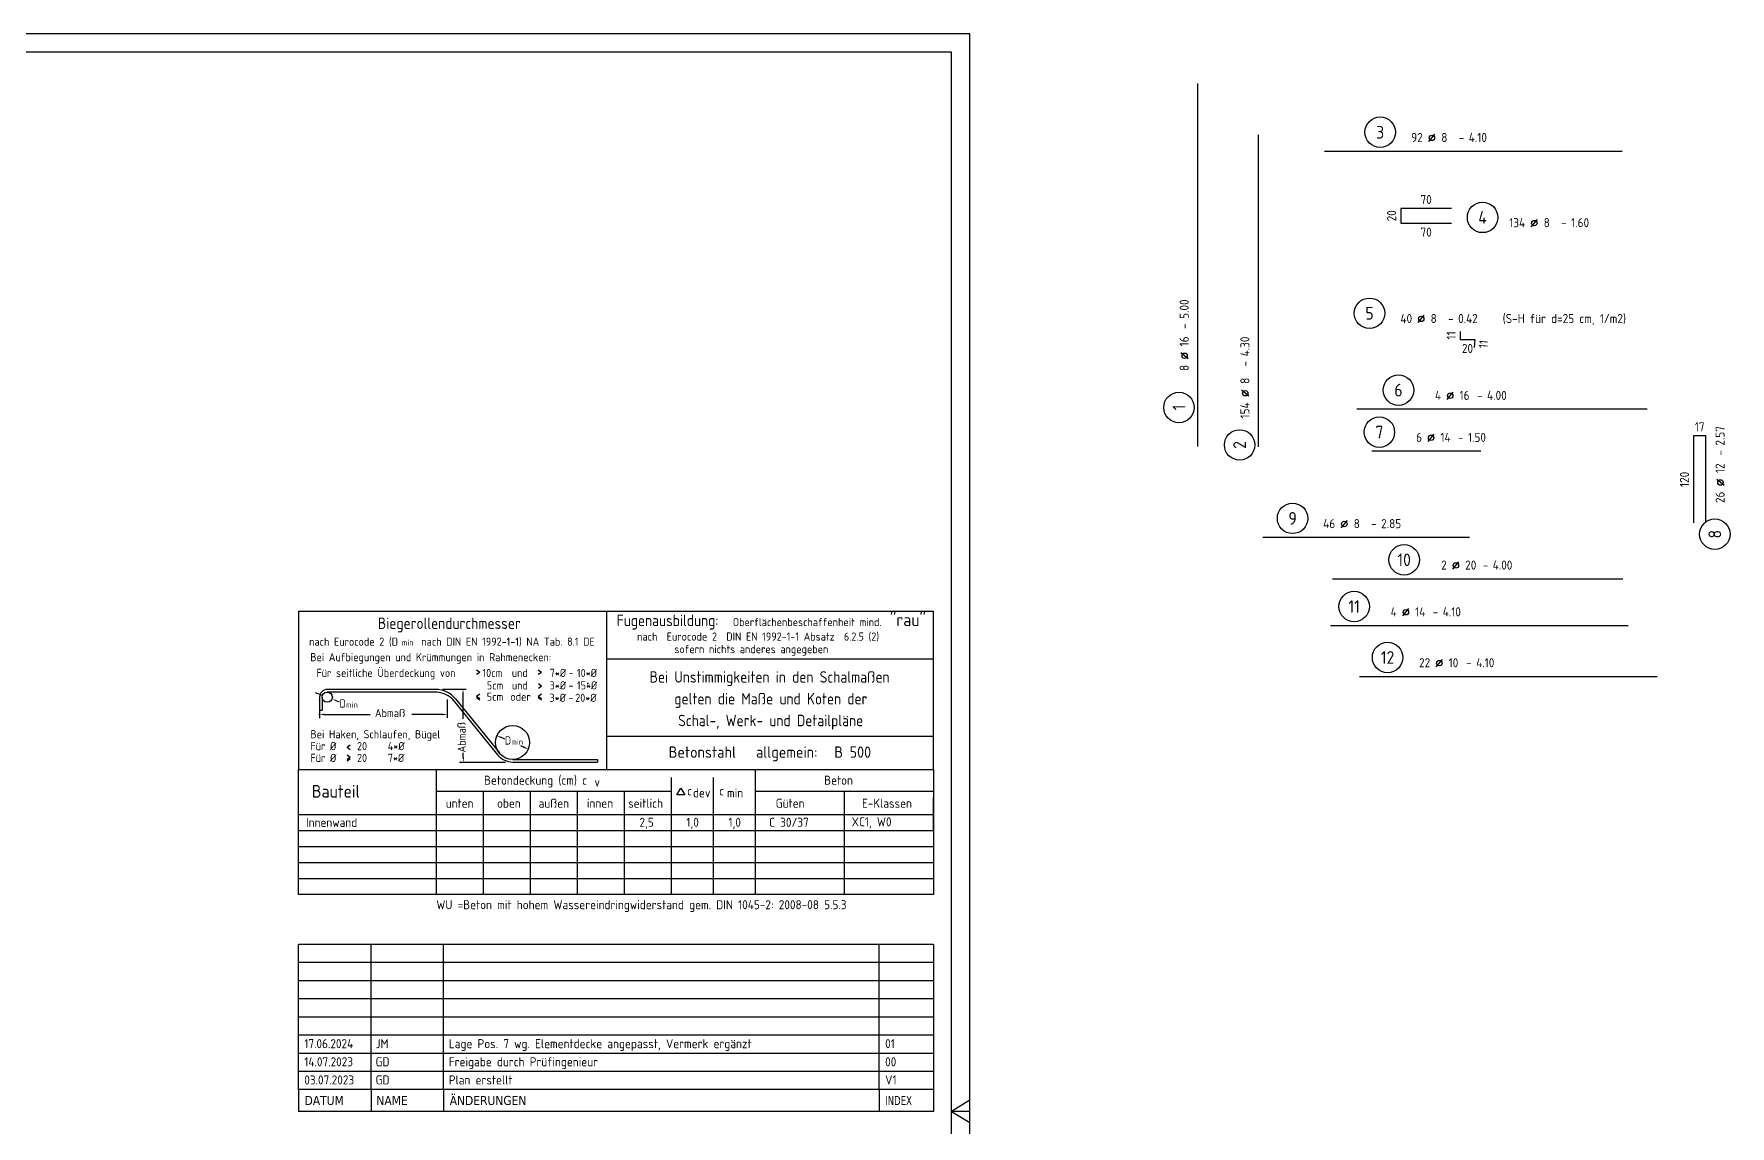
# Model space of a CAD drawing. Extents: x 0 to 52.5, y 0 to 36.3.
# Drawn here: x 29.15 to 52.53, y 14.65 to 29.7 of the extents above; entities that cross this region are included whole.
import ezdxf
from ezdxf.enums import TextEntityAlignment as Align

# ---------------------------------------------------------------- set-up
doc = ezdxf.new("R2010")
doc.units = 0
doc.header["$LTSCALE"] = 0.5
doc.linetypes.add('AUSGEZOGEN', pattern=[1000.01, 1000, 0.01])
for name, color, linetype in [('BET-ANS', 7, 'Continuous'), ('RAHMEN', 7, 'Continuous'), ('RND', 7, 'Continuous'), ('STEMPEL', 7, 'Continuous'), ('TEXT', 7, 'Continuous')]:
    doc.layers.add(name, color=color, linetype=linetype)
doc.styles.add('helv', font='tahoma.ttf')
doc.styles.add('txt', font='isocp.shx')

# ---------------------------------------------------------------- blocks, each defined once
blk = doc.blocks.new('Plankopf-ER')
at = {"layer": 'RAHMEN', "color": 7, "linetype": 'Continuous'}
for p, q in [((-0.5, 4.6), (-18, 4.6)), ((-18, 4.1), (-18, 4.6)), ((-16, 4.1), (-16, 4.6)), ((-14, 4.1), (-14, 4.6)), ((-2, 4.1), (-2, 4.6)), ((-0.5, 4.6), (-0.5, 4.1)), ((-0.5, 4.1), (-18, 4.1)), ((-18, 3.6), (-18, 4.1)), ((-16, 3.6), (-16, 4.1)), ((-14, 3.6), (-14, 4.1)), ((-2, 3.6), (-2, 4.1)), ((-0.5, 4.1), (-0.5, 3.6)), ((-0.5, 3.6), (-18, 3.6)), ((-18, 3.1), (-18, 3.6)), ((-16, 3.1), (-16, 3.6)), ((-14, 3.1), (-14, 3.6)), ((-2, 3.1), (-2, 3.6)), ((-0.5, 3.6), (-0.5, 3.1)), ((-0.5, 3.1), (-18, 3.1)), ((-18, 2.6), (-18, 3.1)), ((-16, 2.6), (-16, 3.1)), ((-14, 2.6), (-14, 3.1)), ((-2, 2.6), (-2, 3.1)), ((-0.5, 3.1), (-0.5, 2.6)), ((-0.5, 2.6), (-18, 2.6)), ((-18, 2.1), (-18, 2.6)), ((-16, 2.1), (-16, 2.6)), ((-14, 2.1), (-14, 2.6)), ((-2, 2.1), (-2, 2.6)), ((-0.5, 2.6), (-0.5, 2.1)), ((-0.5, 2.1), (-18, 2.1)), ((-18, 1.6), (-18, 2.1)), ((-16, 1.6), (-16, 2.1)), ((-14, 1.6), (-14, 2.1)), ((-2, 1.6), (-2, 2.1)), ((-0.5, 2.1), (-0.5, 1.6)), ((-0.5, 1.6), (-18, 1.6)), ((-18, 1.1), (-18, 1.6)), ((-16, 1.1), (-16, 1.6)), ((-14, 1.1), (-14, 1.6)), ((-2, 1.1), (-2, 1.6)), ((-0.5, 1.6), (-0.5, 1.1)), ((-0.5, 1.1), (-18, 1.1)), ((-18, 0.6), (-18, 1.1)), ((-16, 0.6), (-16, 1.1)), ((-14, 0.6), (-14, 1.1)), ((-2, 0.6), (-2, 1.1)), ((-0.5, 1.1), (-0.5, 0.6)), ((-0.5, 0.6), (-18, 0.6)), ((-18, 0.6), (-18, 0)), ((-16, 0.6), (-16, 0)), ((-14, 0.6), (-14, 0)), ((-2, 0.6), (-2, 0)), ((-0.5, 0.6), (-0.5, 0)), ((-0.5, 0), (-18, 0))]:
    blk.add_line(p, q, dxfattribs=at)
at = {"layer": 'RAHMEN', "color": 7, "linetype": 'Continuous', "style": 'txt'}
for tag, p in [('INDEX-D8', (-17.841, 4.242)), ('INDEX-N8', (-15.876, 4.242)), ('INDEX-X8', (-13.857, 4.242)), ('INDEX8', (-1.833, 4.242)), ('INDEX-D7', (-17.841, 3.742)), ('INDEX-N7', (-15.876, 3.742)), ('INDEX-X7', (-13.857, 3.742)), ('INDEX7', (-1.833, 3.742)), ('INDEX-D6', (-17.841, 3.242)), ('INDEX-N6', (-15.876, 3.242)), ('INDEX-X6', (-13.857, 3.242)), ('INDEX6', (-1.833, 3.242)), ('INDEX-D5', (-17.841, 2.742)), ('INDEX-N5', (-15.876, 2.742)), ('INDEX-X5', (-13.857, 2.742)), ('INDEX5', (-1.833, 2.742)), ('INDEX-D4', (-17.841, 2.242)), ('INDEX-N4', (-15.876, 2.242)), ('INDEX-X4', (-13.857, 2.242)), ('INDEX4', (-1.833, 2.242)), ('INDEX-D3', (-17.841, 1.742)), ('INDEX-N3', (-15.876, 1.742)), ('INDEX-X3', (-13.857, 1.742)), ('INDEX3', (-1.833, 1.742)), ('INDEX-D2', (-17.841, 1.242)), ('INDEX-N2', (-15.876, 1.242)), ('INDEX-X2', (-13.857, 1.242)), ('INDEX2', (-1.833, 1.242)), ('INDEX-D1', (-17.841, 0.742)), ('INDEX-N1', (-15.876, 0.742)), ('INDEX-X1', (-13.857, 0.742)), ('INDEX1', (-1.833, 0.742))]:
    blk.add_attdef(tag, p, '', height=0.25, dxfattribs=at)
at = {"layer": 'STEMPEL', "color": 7, "linetype": 'Continuous', "style": 'helv'}
for s, p in [('ÄNDERUNGEN', (-13.833, 0.176)), ('DATUM', (-17.833, 0.176)), ('NAME', (-15.853, 0.176))]:
    blk.add_text(s, height=0.25, dxfattribs=at).set_placement(p)
at = {"layer": 'STEMPEL', "color": 7, "linetype": 'Continuous', "style": 'helv', "width": 0.8}
blk.add_text('INDEX', height=0.25, dxfattribs=at).set_placement((-1.833, 0.176))
blk = doc.blocks.new('RND_AUSZ')
at = {"layer": 'RND', "color": 7, "linetype": 'Continuous'}
blk.add_line((1.341, 0.262), (1.509, 0.466), dxfattribs=at)
at = {"layer": 'RND', "color": 1, "linetype": 'Continuous'}
blk.add_circle((0, 0.52), 0.42, dxfattribs=at)
at = {"layer": 'RND', "color": 7, "linetype": 'Continuous'}
blk.add_circle((1.425, 0.364), 0.075, dxfattribs=at)
at = {"layer": 'RND', "color": 7, "linetype": 'Continuous', "style": 'txt'}
blk.add_text('-', height=0.25, dxfattribs=at).set_placement((2.163, 0.25))
for tag, p in [('WIEOFT', (-0.536, 0.25)), ('STK', (1.174, 0.25))]:
    blk.add_attdef(tag, text='', height=0.25, dxfattribs=at).set_placement(p, align=Align.RIGHT)
at = {"layer": 'RND', "color": 1, "linetype": 'Continuous', "style": 'txt'}
blk.add_attdef('POS', text='', height=0.35, dxfattribs=at).set_placement((0, 0.52), align=Align.MIDDLE)
at = {"layer": 'RND', "color": 7, "linetype": 'Continuous', "style": 'txt'}
for tag, p in [('DS', (1.683, 0.25)), ('LANG', (2.441, 0.25)), ('TEXT', (3.669, 0.25))]:
    blk.add_attdef(tag, p, '', height=0.25, dxfattribs=at)
blk = doc.blocks.new('DINA1')
at = {"layer": 'RAHMEN'}
for p, q in [((84.1, 59.4), (0, 59.4)), ((84.1, 0), (84.1, 59.4))]:
    blk.add_line(p, q, dxfattribs=at)
at = {"layer": 'RAHMEN', "color": 5}
for p, q in [((83.6, 58.9), (2, 58.9)), ((83.6, 0.5), (83.6, 58.9))]:
    blk.add_line(p, q, dxfattribs=at)
at = {"layer": 'RAHMEN', "color": 7, "linetype": 'Continuous'}
for p, q in [((84.1, 30.01), (83.6, 29.7)), ((83.6, 29.7), (84.1, 29.39))]:
    blk.add_line(p, q, dxfattribs=at)

msp = doc.modelspace()

# ---------------------------------------------------------------- linework, layer by layer
at = {"layer": 'RAHMEN', "color": 5, "linetype": 'Continuous'}
for p, q in [((32.8, 21.743), (41.55, 21.743)), ((32.8, 21.743), (32.8, 19.564)), ((37.049, 19.564), (37.049, 21.743)), ((41.55, 19.564), (41.55, 21.743)), ((41.55, 18.71), (41.55, 19.173))]:
    msp.add_line(p, q, dxfattribs=at)
at = {"layer": 'RAHMEN', "color": 7, "linetype": 'AUSGEZOGEN'}
for p, q in [((37.049, 21.086), (41.55, 21.086)), ((35.298, 20.9), (35.254, 20.931)), ((35.298, 20.9), (35.254, 20.87)), ((36.148, 20.9), (36.104, 20.931)), ((36.148, 20.9), (36.104, 20.87)), ((35.254, 20.572), (35.298, 20.603)), ((35.254, 20.572), (35.298, 20.542)), ((36.104, 20.572), (36.148, 20.603)), ((36.104, 20.572), (36.148, 20.542)), ((36.148, 20.711), (36.105, 20.741)), ((36.148, 20.711), (36.105, 20.68)), ((35.254, 20.553), (35.298, 20.523)), ((36.104, 20.553), (36.148, 20.523)), ((33.469, 19.87), (33.513, 19.9)), ((33.469, 19.87), (33.513, 19.839)), ((37.049, 20.022), (41.55, 20.022)), ((33.513, 19.729), (33.469, 19.759)), ((33.513, 19.729), (33.469, 19.698)), ((33.513, 19.709), (33.469, 19.679)), ((32.8, 18.941), (41.55, 18.941)), ((32.8, 18.721), (41.55, 18.721)), ((32.8, 18.501), (41.55, 18.501)), ((32.8, 18.281), (41.55, 18.281)), ((32.8, 18.061), (41.55, 18.061))]:
    msp.add_line(p, q, dxfattribs=at)
at = {"layer": 'RAHMEN', "color": 7, "linetype": 'Continuous'}
for p, q in [((33.13, 20.584), (33.036, 20.62)), ((34.691, 20.665), (33.196, 20.665)), ((34.679, 20.629), (33.196, 20.629)), ((34.783, 20.668), (35.109, 20.668)), ((35.066, 20.601), (35.066, 20.26)), ((33.089, 20.559), (33.089, 20.381)), ((33.089, 20.381), (33.125, 20.381)), ((33.089, 20.37), (33.089, 20.27)), ((33.125, 20.559), (33.125, 20.381)), ((33.315, 20.513), (33.362, 20.495)), ((34.849, 20.529), (34.849, 20.275)), ((34.914, 20.54), (35.544, 19.765)), ((34.962, 20.536), (35.568, 19.79)), ((33.157, 20.32), (33.785, 20.32)), ((34.782, 20.32), (34.363, 20.32)), ((35.641, 19.982), (35.597, 20.001)), ((35.903, 19.869), (35.862, 19.887)), ((35.02, 19.663), (35.653, 19.663)), ((35.071, 19.73), (35.071, 19.79)), ((35.753, 19.701), (36.922, 19.701)), ((35.753, 19.665), (36.922, 19.665)), ((36.922, 19.701), (36.922, 19.665)), ((34.701, 17.867), (34.701, 19.564)), ((37.94, 17.841), (37.94, 19.454)), ((38.519, 17.841), (38.519, 19.454)), ((39.098, 17.841), (39.098, 19.564)), ((35.349, 17.841), (35.349, 19.262)), ((35.996, 17.841), (35.996, 19.262)), ((36.644, 17.841), (36.644, 19.262)), ((37.292, 17.841), (37.292, 19.262)), ((40.324, 17.841), (40.324, 19.262)), ((34.701, 17.841), (34.701, 18.941)), ((37.94, 17.841), (37.94, 18.941)), ((42.05, 14.85), (41.8, 14.85))]:
    msp.add_line(p, q, dxfattribs=at)
at = {"layer": 'RAHMEN', "color": 1, "linetype": 'Continuous'}
for p, q in [((34.701, 19.262), (37.94, 19.262)), ((39.098, 19.262), (41.55, 19.262))]:
    msp.add_line(p, q, dxfattribs=at)
at = {"layer": 'RAHMEN', "color": 5, "linetype": 'AUSGEZOGEN'}
msp.add_lwpolyline([(32.8, 19.564), (41.55, 19.564), (41.55, 17.841), (32.8, 17.841)], close=True, dxfattribs=at)
at = {"layer": 'RAHMEN', "color": 1, "linetype": 'Continuous'}
msp.add_lwpolyline([(38.069, 19.307), (38.123, 19.212), (38.014, 19.212)], close=True, dxfattribs=at)
at = {"layer": 'RAHMEN', "color": 7, "linetype": 'Continuous'}
for centre, radius in [((33.196, 20.559), 0.0709), ((35.75, 19.935), 0.234)]:
    msp.add_circle(centre, radius, dxfattribs=at)
for centre, radius, start, end in [((33.196, 20.559), 0.106, 90, 180), ((34.679, 20.275), 0.354, 48.4107, 90), ((34.691, 20.316), 0.349, 39.0956, 90), ((35.753, 19.935), 0.27, 219.0956, 270)]:
    msp.add_arc(centre, radius, start, end, dxfattribs=at)
for p in [(36.787, 20.746), (33.089, 20.518), (33.089, 20.32), (35.535, 20.028), (35.965, 19.842)]:
    msp.add_point(p, dxfattribs=at)
for points in [[(33.078, 20.595), (33.084, 20.611), (33.13, 20.584)], [(35.078, 20.601), (35.055, 20.601), (35.066, 20.668)], [(33.312, 20.505), (33.319, 20.521), (33.267, 20.532)], [(33.157, 20.309), (33.157, 20.332), (33.089, 20.32)], [(34.782, 20.309), (34.782, 20.332), (34.849, 20.32)], [(35.593, 19.991), (35.602, 20.011), (35.535, 20.028)], [(35.899, 19.859), (35.908, 19.88), (35.965, 19.842)], [(35.082, 19.73), (35.06, 19.73), (35.071, 19.663)]]:
    msp.add_solid(points, dxfattribs=at)
at = {"layer": 'RND', "color": 1, "linetype": 'AUSGEZOGEN'}
for points in [[(45.192, 24.016), (45.192, 29.016)], [(46.028, 24.007), (46.028, 28.307)], [(46.939, 28.085), (51.039, 28.085)], [(48.688, 27.293), (47.988, 27.293), (47.988, 27.093), (48.688, 27.093)], [(48.808, 25.6), (48.808, 25.49), (49.008, 25.49), (48.999, 25.38)], [(47.382, 24.531), (51.382, 24.531)], [(52.193, 22.961), (52.193, 24.161), (52.023, 24.161), (52.023, 22.961)], [(47.592, 23.952), (49.092, 23.952)], [(46.087, 22.763), (48.937, 22.763)], [(47.048, 22.192), (51.048, 22.192)], [(47.021, 21.548), (51.121, 21.548)], [(47.422, 20.846), (51.522, 20.846)]]:
    msp.add_lwpolyline(points, dxfattribs=at)

# ---------------------------------------------------------------- block references
at = {"layer": 'BET-ANS', "xscale": 0.5, "yscale": 0.5, "zscale": 0.5}
msp.add_blockref('Plankopf-ER', (41.8, 14.85), dxfattribs=at).add_auto_attribs({'INDEX1': 'V1', 'INDEX-N1': 'GD', 'INDEX-D1': '03.07.2023', 'INDEX-X1': 'Plan erstellt', 'INDEX2': '00', 'INDEX-N2': 'GD', 'INDEX-D2': '14.07.2023', 'INDEX-X2': 'Freigabe durch Prüfingenieur', 'INDEX3': '01', 'INDEX-N3': 'JM', 'INDEX-D3': '17.06.2024', 'INDEX-X3': 'Lage Pos. 7 wg. Elementdecke angepasst, Vermerk ergänzt'})
at = {"layer": 'RAHMEN', "color": 7, "linetype": 'AUSGEZOGEN', "xscale": 0.5, "yscale": 0.5, "zscale": 0.5}
msp.add_blockref('DINA1', (0, 0), dxfattribs=at)
at = {"layer": 'RND', "color": 7, "linetype": 'AUSGEZOGEN', "xscale": 0.5, "yscale": 0.5, "zscale": 0.5}
for p, values in [((47.705, 28.085), {'POS': '3', 'STK': '92', 'DS': '8', 'LANG': '4.10'}), ((49.116, 26.911), {'POS': '4', 'STK': '134', 'DS': '8', 'LANG': '1.60'}), ((47.558, 25.59), {'POS': '5', 'STK': '40', 'DS': '8', 'LANG': '0.42', 'TEXT': '(S-H für d=25 cm, 1/m2)'}), ((47.957, 24.531), {'POS': '6', 'STK': '4', 'DS': '16', 'LANG': '4.00'}), ((46.498, 22.763), {'POS': '9', 'STK': '46', 'DS': '8', 'LANG': '2.85'}), ((47.807, 20.846), {'POS': '12', 'STK': '22', 'DS': '10', 'LANG': '4.10'})]:
    msp.add_blockref('RND_AUSZ', p, dxfattribs=at).add_auto_attribs(values)
at = {"layer": 'RND', "color": 7, "linetype": 'AUSGEZOGEN', "xscale": 0.5, "yscale": 0.5, "zscale": 0.5, "rotation": 90}
for p, values in [((45.192, 24.552), {'POS': '1', 'STK': '8', 'DS': '16', 'LANG': '5.00'}), ((46.028, 24.035), {'POS': '2', 'STK': '154', 'DS': '8', 'LANG': '4.30'}), ((52.576, 22.805), {'POS': '8', 'STK': '26', 'DS': '12', 'LANG': '2.57'})]:
    msp.add_blockref('RND_AUSZ', p, dxfattribs=at).add_auto_attribs(values)
at = {"layer": 'RND', "color": 1, "linetype": 'AUSGEZOGEN', "xscale": 0.5, "yscale": 0.5, "zscale": 0.5}
for p, values in [((47.694, 23.952), {'POS': '7', 'STK': '6', 'DS': '14', 'LANG': '1.50'}), ((47.346, 21.548), {'POS': '11', 'STK': '4', 'DS': '14', 'LANG': '4.10'})]:
    msp.add_blockref('RND_AUSZ', p, dxfattribs=at).add_auto_attribs(values)
at = {"layer": 'RND', "color": 102, "linetype": 'AUSGEZOGEN', "xscale": 0.5, "yscale": 0.5, "zscale": 0.5}
msp.add_blockref('RND_AUSZ', (48.035, 22.192), dxfattribs=at).add_auto_attribs({'POS': '10', 'STK': '2', 'DS': '20', 'LANG': '4.00'})

# ---------------------------------------------------------------- texts
at = {"layer": 'RAHMEN', "color": 1, "linetype": 'Continuous', "style": 'txt', "width": 0.95}
for s, p in [('Biegerollendurchmesser', (34.878, 21.499)), ('Fugenausbildung:', (37.886, 21.538)), ('Bei Unstimmigkeiten in den Schalmaßen', (39.292, 20.759)), ('gelten die Maße und Koten der', (39.309, 20.459)), ('Schal-, Werk- und Detailpläne', (39.306, 20.159))]:
    msp.add_text(s, height=0.1575, dxfattribs=at).set_placement(p, align=Align.CENTER)
at = {"layer": 'RAHMEN', "color": 7, "linetype": 'Continuous', "style": 'txt'}
for s, height, p in [('Oberflächenbeschaffenheit mind.', 0.1125, (38.784, 21.538)), ('nach  Eurocode 2  DIN EN 1992-1-1 Absatz  6.2.5 (2)', 0.1125, (37.466, 21.338)), ('sofern nichts anderes angegeben', 0.1125, (37.979, 21.165)), ('Bei Aufbiegungen und Krümmungen in Rahmenecken:', 0.1125, (32.962, 21.054)), ('10cm', 0.1125, (35.335, 20.837)), ('und', 0.1125, (35.739, 20.837)), ('7*%%C', 0.1125, (36.261, 20.837)), ('-', 0.113, (36.522, 20.837)), ('10*%%C', 0.1125, (36.637, 20.837)), ('5cm', 0.1125, (35.394, 20.509)), ('5cm', 0.1125, (35.395, 20.665)), ('oder', 0.1125, (35.719, 20.509)), ('und', 0.1125, (35.74, 20.665)), ('3*%%C', 0.1125, (36.258, 20.494)), ('3*%%C', 0.1125, (36.26, 20.665)), ('-', 0.113, (36.521, 20.665)), ('20*%%C', 0.1125, (36.613, 20.494)), ('15*%%C', 0.1125, (36.637, 20.665)), ('D', 0.113, (33.365, 20.416)), ('Abmaß', 0.1125, (33.853, 20.284)), ('-', 0.113, (36.52, 20.494)), ('Bei Haken, Schlaufen, Bügel', 0.1125, (32.964, 19.992)), ('Für %%C', 0.1125, (32.964, 19.828)), ('20', 0.1125, (33.606, 19.828)), ('4*%%C', 0.1125, (34.03, 19.828)), ('D', 0.113, (35.642, 19.906)), ('Für %%C', 0.1125, (32.964, 19.666)), ('20', 0.1125, (33.606, 19.666)), ('7*%%C', 0.1125, (34.03, 19.666))]:
    msp.add_text(s, height=height, dxfattribs=at).set_placement(p)
msp.add_text('nach Eurocode 2 (D     nach DIN EN 1992-1-1) NA Tab. 8.1 DE', height=0.1125, dxfattribs=at).set_placement((34.914, 21.268), align=Align.CENTER)
msp.add_text('Für seitliche Überdeckung von', height=0.1125, dxfattribs=at).set_placement((34.963, 20.837), align=Align.RIGHT)
msp.add_text('Abmaß', height=0.1125, rotation=90, dxfattribs=at).set_placement((35.103, 19.798))
at = {"layer": 'RAHMEN', "color": 1, "linetype": 'Continuous', "style": 'txt'}
for s, height, p in [('Betonstahl', 0.1575, (37.901, 19.723)), ('allgemein:', 0.1575, (39.104, 19.723)), ('B 500 ', 0.1575, (40.183, 19.723)), ('Betondeckung (cm) c', 0.125, (35.356, 19.352)), ('v', 0.125, (36.878, 19.326)), ('Beton', 0.125, (40.043, 19.352)), ('Bauteil', 0.175, (32.983, 19.174)), ('c', 0.125, (38.155, 19.204)), ('dev', 0.125, (38.236, 19.177)), ('c', 0.125, (38.597, 19.204)), ('min', 0.125, (38.705, 19.177)), ('WU =Beton mit hohem Wassereindringwiderstand gem. DIN 1045-2: 2008-08 5.5.3', 0.125, (34.699, 17.636))]:
    msp.add_text(s, height=height, dxfattribs=at).set_placement(p)
at = {"layer": 'RND', "color": 7, "linetype": 'AUSGEZOGEN', "style": 'txt'}
for s, p in [('70', (48.338, 27.418)), ('70', (48.338, 26.968)), ('20', (48.908, 25.365)), ('17', (52.108, 24.286))]:
    msp.add_text(s, height=0.125, dxfattribs=at).set_placement(p, align=Align.MIDDLE)
for s, rotation, p in [('20', 90, (47.863, 27.193)), ('11', 90, (48.683, 25.545)), ('11', 85, (49.128, 25.424)), ('120', 90, (51.898, 23.561))]:
    msp.add_text(s, height=0.125, rotation=rotation, dxfattribs=at).set_placement(p, align=Align.MIDDLE)
at = {"layer": 'TEXT', "color": 1, "style": 'txt'}
msp.add_text('"rau"', height=0.175, dxfattribs=at).set_placement((40.949, 21.538))
at = {"layer": 'TEXT', "color": 7, "linetype": 'AUSGEZOGEN', "style": 'txt'}
for s, height, p in [('min', 0.0802, (34.224, 21.27)), ('min', 0.0802, (33.455, 20.415)), ('min', 0.0802, (35.732, 19.904)), ('unten', 0.125, (34.829, 19.034)), ('oben', 0.125, (35.536, 19.034)), ('außen', 0.125, (36.108, 19.034)), ('innen', 0.125, (36.774, 19.034)), ('seitlich', 0.125, (37.342, 19.034)), ('Güten', 0.125, (39.376, 19.034)), ('E-Klassen', 0.125, (40.564, 19.034)), ('Innenwand', 0.125, (32.904, 18.77)), ('2,5', 0.125, (37.498, 18.772)), ('1,0', 0.125, (38.145, 18.772)), ('1,0', 0.125, (38.725, 18.772)), ('C 30/37', 0.125, (39.285, 18.772)), ('XC1, W0', 0.125, (40.422, 18.779))]:
    msp.add_text(s, height=height, dxfattribs=at).set_placement(p)

doc.saveas('drawing.dxf')
